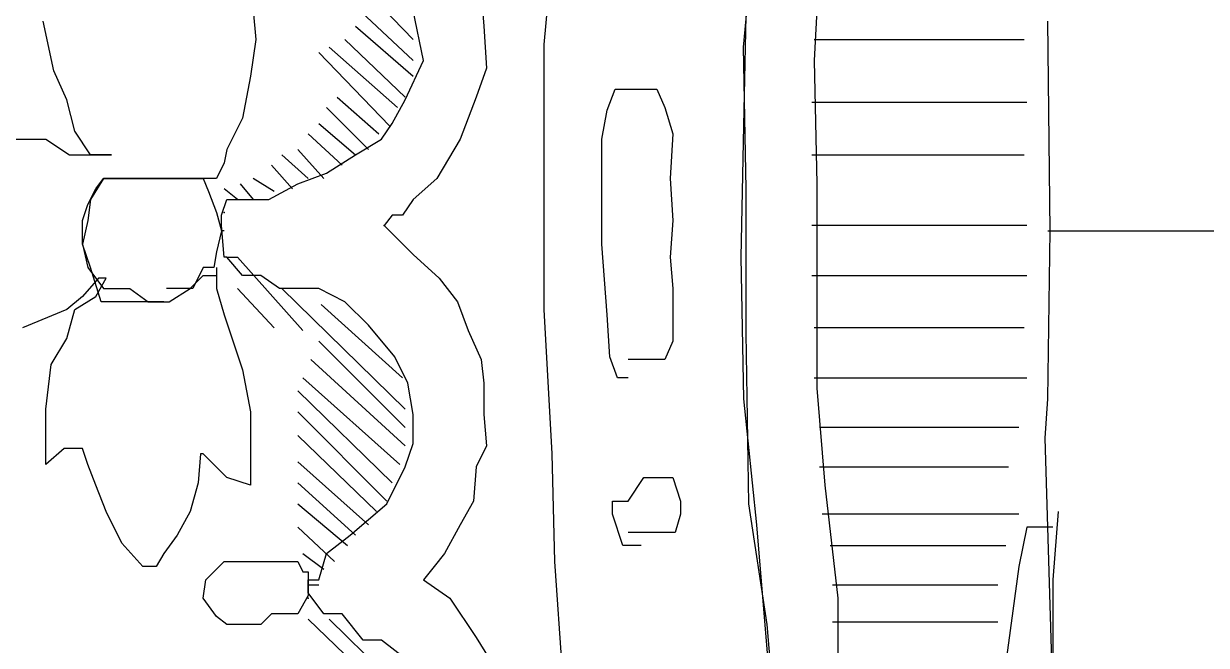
# Model space of a CAD drawing. Extents: x 747954 to 748544, y 4317181 to 4318208.
# Drawn here: x 747981.075 to 747985.585, y 4318040.6 to 4318042.97 of the extents above; entities that cross this region are included whole.
import ezdxf

# ---------------------------------------------------------------- set-up
doc = ezdxf.new("R2010")
doc.units = 0
doc.layers.get('0').update_dxf_attribs({"linetype": 'CONTINUOUS'})

msp = doc.modelspace()

# ---------------------------------------------------------------- linework, layer by layer
at = {"color": 0, "linetype": 'CONTINUOUS'}
for p, q in [((747983.82, 4318042.88), (747983.87, 4318043.41)), ((747983.82, 4318042.88), (747983.87, 4318043.41)), ((747983.06, 4318042.89), (747983.1, 4318043.33)), ((747983.06, 4318042.89), (747983.1, 4318043.33)), ((747984.11, 4318043.23), (747984.09, 4318042.83)), ((747984.11, 4318043.23), (747984.09, 4318042.83)), ((747982.27, 4318043.21), (747982.56, 4318042.91)), ((747982.27, 4318043.21), (747982.56, 4318042.91)), ((747982.56, 4318042.83), (747982.24, 4318043.13)), ((747982.56, 4318042.83), (747982.24, 4318043.13)), ((747982.82, 4318043.08), (747982.83, 4318042.96)), ((747982.82, 4318043.08), (747982.83, 4318042.96)), ((747983.83, 4318043.06), (747983.82, 4318042.58)), ((747983.83, 4318043.06), (747983.82, 4318042.58)), ((747981.95, 4318043.02), (747981.96, 4318042.91)), ((747981.95, 4318043.02), (747981.96, 4318042.91)), ((747982.6, 4318042.83), (747982.56, 4318043.02)), ((747982.6, 4318042.83), (747982.56, 4318043.02)), ((747981.19, 4318042.79), (747981.15, 4318042.98)), ((747981.19, 4318042.79), (747981.15, 4318042.98)), ((747982.34, 4318042.96), (747982.56, 4318042.77)), ((747982.34, 4318042.96), (747982.56, 4318042.77)), ((747982.83, 4318042.96), (747982.84, 4318042.8)), ((747982.83, 4318042.96), (747982.84, 4318042.8)), ((747984.99, 4318042.18), (747984.98, 4318042.98)), ((747984.99, 4318042.18), (747984.98, 4318042.98)), ((747981.96, 4318042.91), (747981.94, 4318042.77)), ((747981.96, 4318042.91), (747981.94, 4318042.77)), ((747982.53, 4318042.69), (747982.3, 4318042.91)), ((747982.53, 4318042.69), (747982.3, 4318042.91)), ((747984.09, 4318042.91), (747984.4, 4318042.91)), ((747984.09, 4318042.91), (747984.4, 4318042.91)), ((747984.4, 4318042.91), (747984.62, 4318042.91)), ((747984.4, 4318042.91), (747984.62, 4318042.91)), ((747984.62, 4318042.91), (747984.89, 4318042.91)), ((747984.62, 4318042.91), (747984.89, 4318042.91)), ((747982.47, 4318042.58), (747982.2, 4318042.86)), ((747982.47, 4318042.58), (747982.2, 4318042.86)), ((747982.24, 4318042.88), (747982.5, 4318042.65)), ((747982.24, 4318042.88), (747982.5, 4318042.65)), ((747983.06, 4318042.38), (747983.06, 4318042.89)), ((747983.06, 4318042.38), (747983.06, 4318042.89)), ((747983.83, 4318042.34), (747983.82, 4318042.88)), ((747983.83, 4318042.34), (747983.82, 4318042.88)), ((747982.53, 4318042.68), (747982.6, 4318042.83)), ((747982.53, 4318042.68), (747982.6, 4318042.83)), ((747984.09, 4318042.83), (747984.1, 4318042.36)), ((747984.09, 4318042.83), (747984.1, 4318042.36)), ((747981.24, 4318042.68), (747981.19, 4318042.79)), ((747981.24, 4318042.68), (747981.19, 4318042.79)), ((747981.94, 4318042.77), (747981.91, 4318042.61)), ((747981.94, 4318042.77), (747981.91, 4318042.61)), ((747982.84, 4318042.8), (747982.8, 4318042.69)), ((747982.84, 4318042.8), (747982.8, 4318042.69)), ((747983.3, 4318042.64), (747983.33, 4318042.72)), ((747983.3, 4318042.64), (747983.33, 4318042.72)), ((747983.33, 4318042.72), (747983.37, 4318042.72)), ((747983.33, 4318042.72), (747983.37, 4318042.72)), ((747983.37, 4318042.72), (747983.43, 4318042.72)), ((747983.37, 4318042.72), (747983.43, 4318042.72)), ((747983.43, 4318042.72), (747983.49, 4318042.72)), ((747983.43, 4318042.72), (747983.49, 4318042.72)), ((747983.49, 4318042.72), (747983.52, 4318042.65)), ((747983.49, 4318042.72), (747983.52, 4318042.65)), ((747981.27, 4318042.56), (747981.24, 4318042.68)), ((747981.27, 4318042.56), (747981.24, 4318042.68)), ((747982.27, 4318042.69), (747982.43, 4318042.55)), ((747982.27, 4318042.69), (747982.43, 4318042.55)), ((747982.48, 4318042.59), (747982.53, 4318042.68)), ((747982.48, 4318042.59), (747982.53, 4318042.68)), ((747982.8, 4318042.69), (747982.74, 4318042.53)), ((747982.8, 4318042.69), (747982.74, 4318042.53)), ((747982.39, 4318042.49), (747982.23, 4318042.65)), ((747982.39, 4318042.49), (747982.23, 4318042.65)), ((747983.28, 4318042.53), (747983.3, 4318042.64)), ((747983.28, 4318042.53), (747983.3, 4318042.64)), ((747983.52, 4318042.65), (747983.55, 4318042.55)), ((747983.52, 4318042.65), (747983.55, 4318042.55)), ((747984.28, 4318042.67), (747984.08, 4318042.67)), ((747984.28, 4318042.67), (747984.08, 4318042.67)), ((747984.61, 4318042.67), (747984.28, 4318042.67)), ((747984.61, 4318042.67), (747984.28, 4318042.67)), ((747984.9, 4318042.67), (747984.61, 4318042.67)), ((747984.9, 4318042.67), (747984.61, 4318042.67)), ((747981.91, 4318042.61), (747981.85, 4318042.49)), ((747981.91, 4318042.61), (747981.85, 4318042.49)), ((747982.2, 4318042.59), (747982.34, 4318042.47)), ((747982.2, 4318042.59), (747982.34, 4318042.47)), ((747982.44, 4318042.53), (747982.48, 4318042.59)), ((747982.44, 4318042.53), (747982.48, 4318042.59)), ((747981.33, 4318042.47), (747981.27, 4318042.56)), ((747981.33, 4318042.47), (747981.27, 4318042.56)), ((747982.29, 4318042.43), (747982.16, 4318042.55)), ((747982.29, 4318042.43), (747982.16, 4318042.55)), ((747983.55, 4318042.55), (747983.54, 4318042.38)), ((747983.55, 4318042.55), (747983.54, 4318042.38)), ((747983.82, 4318042.58), (747983.81, 4318042.08)), ((747983.82, 4318042.58), (747983.81, 4318042.08)), ((747980.95, 4318042.53), (747981.16, 4318042.53)), ((747980.95, 4318042.53), (747981.16, 4318042.53)), ((747981.16, 4318042.53), (747981.25, 4318042.47)), ((747981.16, 4318042.53), (747981.25, 4318042.47)), ((747982.34, 4318042.47), (747982.44, 4318042.53)), ((747982.34, 4318042.47), (747982.44, 4318042.53)), ((747982.74, 4318042.53), (747982.65, 4318042.38)), ((747982.74, 4318042.53), (747982.65, 4318042.38)), ((747983.28, 4318042.38), (747983.28, 4318042.53)), ((747983.28, 4318042.38), (747983.28, 4318042.53)), ((747981.25, 4318042.47), (747981.32, 4318042.47)), ((747981.25, 4318042.47), (747981.32, 4318042.47)), ((747981.32, 4318042.47), (747981.38, 4318042.47)), ((747981.32, 4318042.47), (747981.38, 4318042.47)), ((747981.4, 4318042.47), (747981.33, 4318042.47)), ((747981.4, 4318042.47), (747981.33, 4318042.47)), ((747981.38, 4318042.47), (747981.41, 4318042.47)), ((747981.38, 4318042.47), (747981.41, 4318042.47)), ((747981.41, 4318042.47), (747981.4, 4318042.47)), ((747981.41, 4318042.47), (747981.4, 4318042.47)), ((747981.85, 4318042.49), (747981.84, 4318042.44)), ((747981.85, 4318042.49), (747981.84, 4318042.44)), ((747982.16, 4318042.38), (747982.06, 4318042.47)), ((747982.16, 4318042.38), (747982.06, 4318042.47)), ((747982.12, 4318042.49), (747982.22, 4318042.38)), ((747982.12, 4318042.49), (747982.22, 4318042.38)), ((747982.23, 4318042.4), (747982.34, 4318042.47)), ((747982.23, 4318042.4), (747982.34, 4318042.47)), ((747984.08, 4318042.47), (747984.4, 4318042.47)), ((747984.08, 4318042.47), (747984.4, 4318042.47)), ((747984.4, 4318042.47), (747984.67, 4318042.47)), ((747984.4, 4318042.47), (747984.67, 4318042.47)), ((747984.67, 4318042.47), (747984.89, 4318042.47)), ((747984.67, 4318042.47), (747984.89, 4318042.47)), ((747981.84, 4318042.44), (747981.81, 4318042.38)), ((747981.84, 4318042.44), (747981.81, 4318042.38)), ((747982.02, 4318042.43), (747982.1, 4318042.34)), ((747982.02, 4318042.43), (747982.1, 4318042.34)), ((747981.38, 4318042.38), (747981.33, 4318042.3)), ((747981.38, 4318042.38), (747981.33, 4318042.3)), ((747981.35, 4318042.34), (747981.38, 4318042.38)), ((747981.35, 4318042.34), (747981.38, 4318042.38)), ((747981.47, 4318042.38), (747981.38, 4318042.38)), ((747981.38, 4318042.38), (747981.44, 4318042.38)), ((747981.47, 4318042.38), (747981.38, 4318042.38)), ((747981.38, 4318042.38), (747981.44, 4318042.38)), ((747981.44, 4318042.38), (747981.5, 4318042.38)), ((747981.44, 4318042.38), (747981.5, 4318042.38)), ((747981.56, 4318042.38), (747981.47, 4318042.38)), ((747981.56, 4318042.38), (747981.47, 4318042.38)), ((747981.5, 4318042.38), (747981.58, 4318042.38)), ((747981.5, 4318042.38), (747981.58, 4318042.38)), ((747981.64, 4318042.38), (747981.56, 4318042.38)), ((747981.64, 4318042.38), (747981.56, 4318042.38)), ((747981.58, 4318042.38), (747981.66, 4318042.38)), ((747981.58, 4318042.38), (747981.66, 4318042.38)), ((747981.75, 4318042.38), (747981.64, 4318042.38)), ((747981.75, 4318042.38), (747981.64, 4318042.38)), ((747981.66, 4318042.38), (747981.76, 4318042.38)), ((747981.66, 4318042.38), (747981.76, 4318042.38)), ((747981.81, 4318042.38), (747981.75, 4318042.38)), ((747981.81, 4318042.38), (747981.75, 4318042.38)), ((747981.76, 4318042.38), (747981.78, 4318042.33)), ((747981.76, 4318042.38), (747981.78, 4318042.33)), ((747981.9, 4318042.36), (747981.95, 4318042.3)), ((747981.9, 4318042.36), (747981.95, 4318042.3)), ((747982.03, 4318042.33), (747981.95, 4318042.38)), ((747982.03, 4318042.33), (747981.95, 4318042.38)), ((747982.01, 4318042.3), (747982.12, 4318042.36)), ((747982.01, 4318042.3), (747982.12, 4318042.36)), ((747982.12, 4318042.36), (747982.23, 4318042.4)), ((747982.12, 4318042.36), (747982.23, 4318042.4)), ((747982.65, 4318042.38), (747982.56, 4318042.3)), ((747982.65, 4318042.38), (747982.56, 4318042.3)), ((747983.06, 4318041.88), (747983.06, 4318042.38)), ((747983.06, 4318041.88), (747983.06, 4318042.38)), ((747983.28, 4318042.13), (747983.28, 4318042.38)), ((747983.28, 4318042.13), (747983.28, 4318042.38)), ((747983.54, 4318042.38), (747983.55, 4318042.22)), ((747983.54, 4318042.38), (747983.55, 4318042.22)), ((747984.1, 4318042.36), (747984.1, 4318041.9)), ((747984.1, 4318042.36), (747984.1, 4318041.9)), ((747981.32, 4318042.28), (747981.35, 4318042.34)), ((747981.32, 4318042.28), (747981.35, 4318042.34)), ((747981.78, 4318042.33), (747981.81, 4318042.25)), ((747981.78, 4318042.33), (747981.81, 4318042.25)), ((747981.89, 4318042.3), (747981.84, 4318042.34)), ((747981.89, 4318042.3), (747981.84, 4318042.34)), ((747983.83, 4318041.79), (747983.83, 4318042.34)), ((747983.83, 4318041.79), (747983.83, 4318042.34)), ((747981.3, 4318042.22), (747981.32, 4318042.28)), ((747981.3, 4318042.22), (747981.32, 4318042.28)), ((747981.33, 4318042.3), (747981.32, 4318042.22)), ((747981.33, 4318042.3), (747981.32, 4318042.22)), ((747981.83, 4318042.24), (747981.85, 4318042.3)), ((747981.83, 4318042.24), (747981.85, 4318042.3)), ((747981.85, 4318042.3), (747981.89, 4318042.3)), ((747981.85, 4318042.3), (747981.89, 4318042.3)), ((747981.89, 4318042.3), (747982.01, 4318042.3)), ((747981.89, 4318042.3), (747982.01, 4318042.3)), ((747982.56, 4318042.3), (747982.52, 4318042.24)), ((747982.56, 4318042.3), (747982.52, 4318042.24)), ((747981.81, 4318042.25), (747981.83, 4318042.18)), ((747981.81, 4318042.25), (747981.83, 4318042.18)), ((747981.83, 4318042.2), (747981.83, 4318042.24)), ((747981.83, 4318042.2), (747981.83, 4318042.24)), ((747982.48, 4318042.24), (747982.45, 4318042.2)), ((747982.48, 4318042.24), (747982.45, 4318042.2)), ((747982.52, 4318042.24), (747982.48, 4318042.24)), ((747982.52, 4318042.24), (747982.48, 4318042.24)), ((747981.32, 4318042.22), (747981.3, 4318042.13)), ((747981.3, 4318042.13), (747981.3, 4318042.22)), ((747981.32, 4318042.22), (747981.3, 4318042.13)), ((747981.3, 4318042.13), (747981.3, 4318042.22)), ((747981.83, 4318042.18), (747981.81, 4318042.1)), ((747981.83, 4318042.18), (747981.81, 4318042.1)), ((747981.84, 4318042.08), (747981.83, 4318042.2)), ((747981.84, 4318042.08), (747981.83, 4318042.2)), ((747981.84, 4318042.18), (747981.83, 4318042.18)), ((747981.84, 4318042.18), (747981.83, 4318042.18)), ((747982.45, 4318042.2), (747982.56, 4318042.09)), ((747982.45, 4318042.2), (747982.56, 4318042.09)), ((747983.55, 4318042.22), (747983.54, 4318042.08)), ((747983.55, 4318042.22), (747983.54, 4318042.08)), ((747984.28, 4318042.2), (747984.08, 4318042.2)), ((747984.28, 4318042.2), (747984.08, 4318042.2)), ((747984.61, 4318042.2), (747984.28, 4318042.2)), ((747984.61, 4318042.2), (747984.28, 4318042.2)), ((747984.9, 4318042.2), (747984.61, 4318042.2)), ((747984.9, 4318042.2), (747984.61, 4318042.2)), ((747984.98, 4318041.54), (747984.99, 4318042.18)), ((747984.98, 4318042.18), (747985.45, 4318042.18)), ((747984.98, 4318041.54), (747984.99, 4318042.18)), ((747984.98, 4318042.18), (747985.45, 4318042.18)), ((747985.45, 4318042.18), (747986.36, 4318042.18)), ((747985.45, 4318042.18), (747986.36, 4318042.18)), ((747981.3, 4318042.13), (747981.32, 4318042.04)), ((747981.33, 4318042.04), (747981.3, 4318042.13)), ((747981.3, 4318042.13), (747981.32, 4318042.04)), ((747981.33, 4318042.04), (747981.3, 4318042.13)), ((747981.81, 4318042.1), (747981.8, 4318042.04)), ((747981.81, 4318042.1), (747981.8, 4318042.04)), ((747982.56, 4318042.09), (747982.66, 4318042)), ((747982.56, 4318042.09), (747982.66, 4318042)), ((747983.3, 4318041.86), (747983.28, 4318042.13)), ((747983.3, 4318041.86), (747983.28, 4318042.13)), ((747981.85, 4318042.08), (747981.84, 4318042.08)), ((747981.85, 4318042.08), (747981.84, 4318042.08)), ((747981.91, 4318042.01), (747981.85, 4318042.08)), ((747981.85, 4318042.08), (747981.89, 4318042.08)), ((747981.91, 4318042.01), (747981.85, 4318042.08)), ((747981.85, 4318042.08), (747981.89, 4318042.08)), ((747981.89, 4318042.08), (747982.14, 4318041.8)), ((747981.89, 4318042.08), (747982.14, 4318041.8)), ((747983.54, 4318042.08), (747983.55, 4318041.96)), ((747983.54, 4318042.08), (747983.55, 4318041.96)), ((747983.81, 4318042.08), (747983.82, 4318041.54)), ((747983.81, 4318042.08), (747983.82, 4318041.54)), ((747981.36, 4318042), (747981.3, 4318041.93)), ((747981.36, 4318042), (747981.3, 4318041.93)), ((747981.32, 4318042.04), (747981.38, 4318041.96)), ((747981.32, 4318042.04), (747981.38, 4318041.96)), ((747981.37, 4318041.91), (747981.33, 4318042.04)), ((747981.37, 4318041.91), (747981.33, 4318042.04)), ((747981.35, 4318041.93), (747981.39, 4318042)), ((747981.35, 4318041.93), (747981.39, 4318042)), ((747981.39, 4318042), (747981.36, 4318042)), ((747981.39, 4318042), (747981.36, 4318042)), ((747981.71, 4318041.96), (747981.76, 4318042.01)), ((747981.71, 4318041.96), (747981.76, 4318042.01)), ((747981.76, 4318042.04), (747981.72, 4318041.96)), ((747981.76, 4318042.04), (747981.72, 4318041.96)), ((747981.8, 4318042.04), (747981.76, 4318042.04)), ((747981.8, 4318042.04), (747981.76, 4318042.04)), ((747981.76, 4318042.01), (747981.81, 4318042.01)), ((747981.76, 4318042.01), (747981.81, 4318042.01)), ((747981.81, 4318042.04), (747981.81, 4318041.96)), ((747981.81, 4318042.04), (747981.81, 4318041.96)), ((747981.98, 4318042.01), (747981.91, 4318042.01)), ((747981.98, 4318042.01), (747981.91, 4318042.01)), ((747982.05, 4318041.96), (747981.98, 4318042.01)), ((747982.05, 4318041.96), (747981.98, 4318042.01)), ((747982.66, 4318042), (747982.73, 4318041.91)), ((747982.66, 4318042), (747982.73, 4318041.91)), ((747984.08, 4318042.01), (747984.41, 4318042.01)), ((747984.08, 4318042.01), (747984.41, 4318042.01)), ((747984.41, 4318042.01), (747984.67, 4318042.01)), ((747984.41, 4318042.01), (747984.67, 4318042.01)), ((747984.67, 4318042.01), (747984.82, 4318042.01)), ((747984.67, 4318042.01), (747984.82, 4318042.01)), ((747984.82, 4318042.01), (747984.9, 4318042.01)), ((747984.82, 4318042.01), (747984.9, 4318042.01)), ((747981.38, 4318041.96), (747981.48, 4318041.96)), ((747981.38, 4318041.96), (747981.48, 4318041.96)), ((747981.48, 4318041.96), (747981.55, 4318041.91)), ((747981.48, 4318041.96), (747981.55, 4318041.91)), ((747981.67, 4318041.96), (747981.62, 4318041.96)), ((747981.67, 4318041.96), (747981.62, 4318041.96)), ((747981.63, 4318041.91), (747981.71, 4318041.96)), ((747981.63, 4318041.91), (747981.71, 4318041.96)), ((747981.72, 4318041.96), (747981.67, 4318041.96)), ((747981.72, 4318041.96), (747981.67, 4318041.96)), ((747981.81, 4318041.96), (747981.84, 4318041.86)), ((747981.81, 4318041.96), (747981.84, 4318041.86)), ((747982.03, 4318041.81), (747981.89, 4318041.96)), ((747982.03, 4318041.81), (747981.89, 4318041.96)), ((747982.2, 4318041.96), (747982.05, 4318041.96)), ((747982.2, 4318041.96), (747982.05, 4318041.96)), ((747982.53, 4318041.5), (747982.06, 4318041.96)), ((747982.53, 4318041.5), (747982.06, 4318041.96)), ((747982.3, 4318041.91), (747982.2, 4318041.96)), ((747982.3, 4318041.91), (747982.2, 4318041.96)), ((747983.55, 4318041.96), (747983.55, 4318041.86)), ((747983.55, 4318041.96), (747983.55, 4318041.86)), ((747981.3, 4318041.93), (747981.24, 4318041.88)), ((747981.3, 4318041.93), (747981.24, 4318041.88)), ((747981.27, 4318041.88), (747981.35, 4318041.93)), ((747981.27, 4318041.88), (747981.35, 4318041.93)), ((747981.42, 4318041.91), (747981.37, 4318041.91)), ((747981.42, 4318041.91), (747981.37, 4318041.91)), ((747981.47, 4318041.91), (747981.42, 4318041.91)), ((747981.47, 4318041.91), (747981.42, 4318041.91)), ((747981.53, 4318041.91), (747981.47, 4318041.91)), ((747981.53, 4318041.91), (747981.47, 4318041.91)), ((747981.61, 4318041.91), (747981.53, 4318041.91)), ((747981.61, 4318041.91), (747981.53, 4318041.91)), ((747981.55, 4318041.91), (747981.63, 4318041.91)), ((747981.55, 4318041.91), (747981.63, 4318041.91)), ((747982.39, 4318041.82), (747982.3, 4318041.91)), ((747982.39, 4318041.82), (747982.3, 4318041.91)), ((747982.73, 4318041.91), (747982.77, 4318041.8)), ((747982.73, 4318041.91), (747982.77, 4318041.8)), ((747981.24, 4318041.88), (747981.07, 4318041.81)), ((747981.24, 4318041.88), (747981.07, 4318041.81)), ((747981.24, 4318041.77), (747981.27, 4318041.88)), ((747981.24, 4318041.77), (747981.27, 4318041.88)), ((747982.21, 4318041.9), (747982.52, 4318041.62)), ((747982.21, 4318041.9), (747982.52, 4318041.62)), ((747983.09, 4318041.33), (747983.06, 4318041.88)), ((747983.09, 4318041.33), (747983.06, 4318041.88)), ((747984.1, 4318041.9), (747984.1, 4318041.58)), ((747984.1, 4318041.9), (747984.1, 4318041.58)), ((747981.84, 4318041.86), (747981.91, 4318041.65)), ((747981.84, 4318041.86), (747981.91, 4318041.65)), ((747982.49, 4318041.7), (747982.39, 4318041.82)), ((747982.49, 4318041.7), (747982.39, 4318041.82)), ((747983.31, 4318041.7), (747983.3, 4318041.86)), ((747983.31, 4318041.7), (747983.3, 4318041.86)), ((747983.55, 4318041.86), (747983.55, 4318041.76)), ((747983.55, 4318041.86), (747983.55, 4318041.76)), ((747982.77, 4318041.8), (747982.82, 4318041.69)), ((747982.77, 4318041.8), (747982.82, 4318041.69)), ((747983.84, 4318041.14), (747983.83, 4318041.79)), ((747983.84, 4318041.14), (747983.83, 4318041.79)), ((747984.3, 4318041.81), (747984.09, 4318041.81)), ((747984.3, 4318041.81), (747984.09, 4318041.81)), ((747984.58, 4318041.81), (747984.3, 4318041.81)), ((747984.58, 4318041.81), (747984.3, 4318041.81)), ((747984.89, 4318041.81), (747984.58, 4318041.81)), ((747984.89, 4318041.81), (747984.58, 4318041.81)), ((747981.18, 4318041.67), (747981.24, 4318041.77)), ((747981.18, 4318041.67), (747981.24, 4318041.77)), ((747982.2, 4318041.76), (747982.53, 4318041.43)), ((747982.2, 4318041.76), (747982.53, 4318041.43)), ((747983.55, 4318041.76), (747983.52, 4318041.69)), ((747983.55, 4318041.76), (747983.52, 4318041.69)), ((747982.53, 4318041.36), (747982.17, 4318041.69)), ((747982.53, 4318041.36), (747982.17, 4318041.69)), ((747982.54, 4318041.6), (747982.49, 4318041.7)), ((747982.54, 4318041.6), (747982.49, 4318041.7)), ((747982.82, 4318041.69), (747982.83, 4318041.6)), ((747982.82, 4318041.69), (747982.83, 4318041.6)), ((747983.34, 4318041.62), (747983.31, 4318041.7)), ((747983.34, 4318041.62), (747983.31, 4318041.7)), ((747983.41, 4318041.69), (747983.38, 4318041.69)), ((747983.41, 4318041.69), (747983.38, 4318041.69)), ((747983.47, 4318041.69), (747983.41, 4318041.69)), ((747983.47, 4318041.69), (747983.41, 4318041.69)), ((747983.52, 4318041.69), (747983.47, 4318041.69)), ((747983.52, 4318041.69), (747983.47, 4318041.69)), ((747981.16, 4318041.5), (747981.18, 4318041.67)), ((747981.16, 4318041.5), (747981.18, 4318041.67)), ((747981.91, 4318041.65), (747981.94, 4318041.49)), ((747981.91, 4318041.65), (747981.94, 4318041.49)), ((747982.14, 4318041.62), (747982.51, 4318041.29)), ((747982.14, 4318041.62), (747982.51, 4318041.29)), ((747982.56, 4318041.48), (747982.54, 4318041.6)), ((747982.56, 4318041.48), (747982.54, 4318041.6)), ((747982.83, 4318041.6), (747982.83, 4318041.48)), ((747982.83, 4318041.6), (747982.83, 4318041.48)), ((747983.38, 4318041.62), (747983.34, 4318041.62)), ((747983.38, 4318041.62), (747983.34, 4318041.62)), ((747984.09, 4318041.62), (747984.43, 4318041.62)), ((747984.09, 4318041.62), (747984.43, 4318041.62)), ((747984.43, 4318041.62), (747984.68, 4318041.62)), ((747984.43, 4318041.62), (747984.68, 4318041.62)), ((747984.68, 4318041.62), (747984.9, 4318041.62)), ((747984.68, 4318041.62), (747984.9, 4318041.62)), ((747982.48, 4318041.22), (747982.12, 4318041.57)), ((747982.48, 4318041.22), (747982.12, 4318041.57)), ((747984.1, 4318041.58), (747984.13, 4318041.21)), ((747984.1, 4318041.58), (747984.13, 4318041.21)), ((747983.82, 4318041.54), (747983.87, 4318041.06)), ((747983.82, 4318041.54), (747983.87, 4318041.06)), ((747984.97, 4318041.39), (747984.98, 4318041.54)), ((747984.97, 4318041.39), (747984.98, 4318041.54)), ((747981.16, 4318041.4), (747981.16, 4318041.5)), ((747981.16, 4318041.4), (747981.16, 4318041.5)), ((747981.94, 4318041.49), (747981.94, 4318041.39)), ((747981.94, 4318041.49), (747981.94, 4318041.39)), ((747982.12, 4318041.49), (747982.46, 4318041.15)), ((747982.12, 4318041.49), (747982.46, 4318041.15)), ((747982.56, 4318041.37), (747982.56, 4318041.48)), ((747982.56, 4318041.37), (747982.56, 4318041.48)), ((747982.83, 4318041.48), (747982.84, 4318041.36)), ((747982.83, 4318041.48), (747982.84, 4318041.36)), ((747984.33, 4318041.43), (747984.11, 4318041.43)), ((747984.33, 4318041.43), (747984.11, 4318041.43)), ((747984.59, 4318041.43), (747984.33, 4318041.43)), ((747984.59, 4318041.43), (747984.33, 4318041.43)), ((747984.87, 4318041.43), (747984.59, 4318041.43)), ((747984.87, 4318041.43), (747984.59, 4318041.43)), ((747981.16, 4318041.29), (747981.16, 4318041.4)), ((747981.16, 4318041.29), (747981.16, 4318041.4)), ((747981.94, 4318041.39), (747981.94, 4318041.3)), ((747981.94, 4318041.39), (747981.94, 4318041.3)), ((747982.42, 4318041.11), (747982.12, 4318041.4)), ((747982.42, 4318041.11), (747982.12, 4318041.4)), ((747982.53, 4318041.28), (747982.56, 4318041.37)), ((747982.53, 4318041.28), (747982.56, 4318041.37)), ((747985, 4318040.39), (747984.97, 4318041.39)), ((747985, 4318040.39), (747984.97, 4318041.39)), ((747981.23, 4318041.35), (747981.16, 4318041.29)), ((747981.23, 4318041.35), (747981.16, 4318041.29)), ((747981.3, 4318041.35), (747981.23, 4318041.35)), ((747981.3, 4318041.35), (747981.23, 4318041.35)), ((747981.32, 4318041.29), (747981.3, 4318041.35)), ((747981.32, 4318041.29), (747981.3, 4318041.35)), ((747981.75, 4318041.33), (747981.74, 4318041.22)), ((747981.75, 4318041.33), (747981.74, 4318041.22)), ((747981.76, 4318041.33), (747981.75, 4318041.33)), ((747981.76, 4318041.33), (747981.75, 4318041.33)), ((747981.85, 4318041.24), (747981.76, 4318041.33)), ((747981.85, 4318041.24), (747981.76, 4318041.33)), ((747982.84, 4318041.36), (747982.8, 4318041.28)), ((747982.84, 4318041.36), (747982.8, 4318041.28)), ((747983.1, 4318040.92), (747983.09, 4318041.33)), ((747983.1, 4318040.92), (747983.09, 4318041.33)), ((747981.35, 4318041.21), (747981.32, 4318041.29)), ((747981.35, 4318041.21), (747981.32, 4318041.29)), ((747981.94, 4318041.3), (747981.94, 4318041.24)), ((747981.94, 4318041.3), (747981.94, 4318041.24)), ((747982.12, 4318041.3), (747982.39, 4318041.06)), ((747982.12, 4318041.3), (747982.39, 4318041.06)), ((747982.46, 4318041.14), (747982.53, 4318041.28)), ((747982.46, 4318041.14), (747982.53, 4318041.28)), ((747982.8, 4318041.28), (747982.79, 4318041.15)), ((747982.8, 4318041.28), (747982.79, 4318041.15)), ((747984.11, 4318041.28), (747984.46, 4318041.28)), ((747984.11, 4318041.28), (747984.46, 4318041.28)), ((747984.46, 4318041.28), (747984.69, 4318041.28)), ((747984.46, 4318041.28), (747984.69, 4318041.28)), ((747984.69, 4318041.28), (747984.83, 4318041.28)), ((747984.69, 4318041.28), (747984.83, 4318041.28)), ((747981.94, 4318041.21), (747981.85, 4318041.24)), ((747981.94, 4318041.21), (747981.85, 4318041.24)), ((747981.94, 4318041.24), (747981.94, 4318041.21)), ((747981.94, 4318041.24), (747981.94, 4318041.21)), ((747983.38, 4318041.15), (747983.44, 4318041.24)), ((747983.38, 4318041.15), (747983.44, 4318041.24)), ((747983.44, 4318041.24), (747983.51, 4318041.24)), ((747983.44, 4318041.24), (747983.51, 4318041.24)), ((747983.51, 4318041.24), (747983.55, 4318041.24)), ((747983.51, 4318041.24), (747983.55, 4318041.24)), ((747983.55, 4318041.24), (747983.58, 4318041.15)), ((747983.55, 4318041.24), (747983.58, 4318041.15)), ((747981.39, 4318041.11), (747981.35, 4318041.21)), ((747981.39, 4318041.11), (747981.35, 4318041.21)), ((747981.74, 4318041.22), (747981.71, 4318041.11)), ((747981.74, 4318041.22), (747981.71, 4318041.11)), ((747982.34, 4318041.02), (747982.12, 4318041.22)), ((747982.34, 4318041.02), (747982.12, 4318041.22)), ((747984.13, 4318041.21), (747984.18, 4318040.78)), ((747984.13, 4318041.21), (747984.18, 4318040.78)), ((747982.79, 4318041.15), (747982.74, 4318041.06)), ((747982.79, 4318041.15), (747982.74, 4318041.06)), ((747983.32, 4318041.1), (747983.32, 4318041.15)), ((747983.32, 4318041.15), (747983.35, 4318041.15)), ((747983.32, 4318041.1), (747983.32, 4318041.15)), ((747983.32, 4318041.15), (747983.35, 4318041.15)), ((747983.35, 4318041.15), (747983.38, 4318041.15)), ((747983.35, 4318041.15), (747983.38, 4318041.15)), ((747983.58, 4318041.15), (747983.58, 4318041.1)), ((747983.58, 4318041.15), (747983.58, 4318041.1)), ((747981.45, 4318040.99), (747981.39, 4318041.11)), ((747981.45, 4318040.99), (747981.39, 4318041.11)), ((747981.71, 4318041.11), (747981.66, 4318041.02)), ((747981.71, 4318041.11), (747981.66, 4318041.02)), ((747982.12, 4318041.14), (747982.31, 4318040.98)), ((747982.12, 4318041.14), (747982.31, 4318040.98)), ((747982.32, 4318041.02), (747982.46, 4318041.14)), ((747982.32, 4318041.02), (747982.46, 4318041.14)), ((747983.36, 4318040.98), (747983.32, 4318041.1)), ((747983.36, 4318040.98), (747983.32, 4318041.1)), ((747983.58, 4318041.1), (747983.56, 4318041.03)), ((747983.58, 4318041.1), (747983.56, 4318041.03)), ((747983.91, 4318040.68), (747983.84, 4318041.14)), ((747983.91, 4318040.68), (747983.84, 4318041.14)), ((747984.33, 4318041.1), (747984.12, 4318041.1)), ((747984.33, 4318041.1), (747984.12, 4318041.1)), ((747984.53, 4318041.1), (747984.33, 4318041.1)), ((747984.53, 4318041.1), (747984.33, 4318041.1)), ((747984.87, 4318041.1), (747984.53, 4318041.1)), ((747984.87, 4318041.1), (747984.53, 4318041.1)), ((747985.02, 4318041.11), (747985, 4318040.85)), ((747985.02, 4318041.11), (747985, 4318040.85)), ((747982.74, 4318041.06), (747982.68, 4318040.95)), ((747982.74, 4318041.06), (747982.68, 4318040.95)), ((747983.87, 4318041.06), (747983.91, 4318040.57)), ((747983.87, 4318041.06), (747983.91, 4318040.57)), ((747981.66, 4318041.02), (747981.61, 4318040.95)), ((747981.66, 4318041.02), (747981.61, 4318040.95)), ((747982.26, 4318040.92), (747982.12, 4318041.05)), ((747982.26, 4318040.92), (747982.12, 4318041.05)), ((747982.23, 4318040.95), (747982.32, 4318041.02)), ((747982.23, 4318040.95), (747982.32, 4318041.02)), ((747983.46, 4318041.03), (747983.38, 4318041.03)), ((747983.46, 4318041.03), (747983.38, 4318041.03)), ((747983.5, 4318041.03), (747983.46, 4318041.03)), ((747983.5, 4318041.03), (747983.46, 4318041.03)), ((747983.55, 4318041.03), (747983.5, 4318041.03)), ((747983.55, 4318041.03), (747983.5, 4318041.03)), ((747983.56, 4318041.03), (747983.55, 4318041.03)), ((747983.56, 4318041.03), (747983.55, 4318041.03)), ((747984.9, 4318041.05), (747984.87, 4318040.9)), ((747984.9, 4318041.05), (747984.87, 4318040.9)), ((747984.94, 4318041.05), (747984.9, 4318041.05)), ((747984.94, 4318041.05), (747984.9, 4318041.05)), ((747985, 4318041.05), (747984.94, 4318041.05)), ((747985, 4318041.05), (747984.94, 4318041.05)), ((747981.53, 4318040.9), (747981.45, 4318040.99)), ((747981.53, 4318040.9), (747981.45, 4318040.99)), ((747983.43, 4318040.98), (747983.36, 4318040.98)), ((747983.43, 4318040.98), (747983.36, 4318040.98)), ((747984.15, 4318040.98), (747984.45, 4318040.98)), ((747984.15, 4318040.98), (747984.45, 4318040.98)), ((747984.45, 4318040.98), (747984.62, 4318040.98)), ((747984.45, 4318040.98), (747984.62, 4318040.98)), ((747984.62, 4318040.98), (747984.82, 4318040.98)), ((747984.62, 4318040.98), (747984.82, 4318040.98)), ((747981.61, 4318040.95), (747981.58, 4318040.9)), ((747981.61, 4318040.95), (747981.58, 4318040.9)), ((747981.77, 4318040.85), (747981.84, 4318040.92)), ((747981.77, 4318040.85), (747981.84, 4318040.92)), ((747981.84, 4318040.92), (747981.93, 4318040.92)), ((747981.84, 4318040.92), (747981.93, 4318040.92)), ((747981.93, 4318040.92), (747981.98, 4318040.92)), ((747981.93, 4318040.92), (747981.98, 4318040.92)), ((747981.98, 4318040.92), (747982.05, 4318040.92)), ((747981.98, 4318040.92), (747982.05, 4318040.92)), ((747982.05, 4318040.92), (747982.12, 4318040.92)), ((747982.05, 4318040.92), (747982.12, 4318040.92)), ((747982.12, 4318040.92), (747982.14, 4318040.88)), ((747982.12, 4318040.92), (747982.14, 4318040.88)), ((747982.14, 4318040.95), (747982.22, 4318040.89)), ((747982.14, 4318040.95), (747982.22, 4318040.89)), ((747982.2, 4318040.85), (747982.23, 4318040.95)), ((747982.2, 4318040.85), (747982.23, 4318040.95)), ((747982.68, 4318040.95), (747982.64, 4318040.9)), ((747982.68, 4318040.95), (747982.64, 4318040.9)), ((747983.13, 4318040.5), (747983.1, 4318040.92)), ((747983.13, 4318040.5), (747983.1, 4318040.92)), ((747981.58, 4318040.9), (747981.53, 4318040.9)), ((747981.58, 4318040.9), (747981.53, 4318040.9)), ((747982.14, 4318040.88), (747982.16, 4318040.88)), ((747982.14, 4318040.88), (747982.16, 4318040.88)), ((747982.16, 4318040.88), (747982.16, 4318040.79)), ((747982.16, 4318040.88), (747982.16, 4318040.79)), ((747982.64, 4318040.9), (747982.6, 4318040.85)), ((747982.64, 4318040.9), (747982.6, 4318040.85)), ((747984.87, 4318040.9), (747984.83, 4318040.61)), ((747984.87, 4318040.9), (747984.83, 4318040.61)), ((747981.76, 4318040.78), (747981.77, 4318040.85)), ((747981.76, 4318040.78), (747981.77, 4318040.85)), ((747982.16, 4318040.8), (747982.16, 4318040.85)), ((747982.16, 4318040.85), (747982.2, 4318040.85)), ((747982.16, 4318040.8), (747982.16, 4318040.85)), ((747982.16, 4318040.85), (747982.2, 4318040.85)), ((747982.2, 4318040.83), (747982.16, 4318040.83)), ((747982.2, 4318040.83), (747982.16, 4318040.83)), ((747982.6, 4318040.85), (747982.7, 4318040.78)), ((747982.6, 4318040.85), (747982.7, 4318040.78)), ((747984.51, 4318040.83), (747984.16, 4318040.83)), ((747984.51, 4318040.83), (747984.16, 4318040.83)), ((747984.79, 4318040.83), (747984.51, 4318040.83)), ((747984.79, 4318040.83), (747984.51, 4318040.83)), ((747985, 4318040.85), (747985, 4318040.44)), ((747985, 4318040.85), (747985, 4318040.44)), ((747981.81, 4318040.71), (747981.76, 4318040.78)), ((747981.81, 4318040.71), (747981.76, 4318040.78)), ((747982.16, 4318040.79), (747982.12, 4318040.72)), ((747982.16, 4318040.79), (747982.12, 4318040.72)), ((747982.22, 4318040.72), (747982.16, 4318040.8)), ((747982.22, 4318040.72), (747982.16, 4318040.8)), ((747982.7, 4318040.78), (747982.8, 4318040.63)), ((747982.7, 4318040.78), (747982.8, 4318040.63)), ((747984.18, 4318040.78), (747984.18, 4318040.44)), ((747984.18, 4318040.78), (747984.18, 4318040.44)), ((747981.85, 4318040.68), (747981.81, 4318040.71)), ((747981.85, 4318040.68), (747981.81, 4318040.71)), ((747982.02, 4318040.72), (747981.98, 4318040.68)), ((747982.02, 4318040.72), (747981.98, 4318040.68)), ((747982.09, 4318040.72), (747982.02, 4318040.72)), ((747982.09, 4318040.72), (747982.02, 4318040.72)), ((747982.12, 4318040.72), (747982.09, 4318040.72)), ((747982.12, 4318040.72), (747982.09, 4318040.72)), ((747982.65, 4318040.23), (747982.16, 4318040.7)), ((747982.65, 4318040.23), (747982.16, 4318040.7)), ((747982.29, 4318040.72), (747982.22, 4318040.72)), ((747982.29, 4318040.72), (747982.22, 4318040.72)), ((747982.24, 4318040.7), (747982.66, 4318040.29)), ((747982.24, 4318040.7), (747982.66, 4318040.29)), ((747982.37, 4318040.62), (747982.29, 4318040.72)), ((747982.37, 4318040.62), (747982.29, 4318040.72)), ((747984.16, 4318040.69), (747984.47, 4318040.69)), ((747984.16, 4318040.69), (747984.47, 4318040.69)), ((747984.47, 4318040.69), (747984.79, 4318040.69)), ((747984.47, 4318040.69), (747984.79, 4318040.69)), ((747981.91, 4318040.68), (747981.85, 4318040.68)), ((747981.91, 4318040.68), (747981.85, 4318040.68)), ((747981.94, 4318040.68), (747981.91, 4318040.68)), ((747981.94, 4318040.68), (747981.91, 4318040.68)), ((747981.98, 4318040.68), (747981.94, 4318040.68)), ((747981.98, 4318040.68), (747981.94, 4318040.68)), ((747983.96, 4318040.11), (747983.91, 4318040.68)), ((747983.96, 4318040.11), (747983.91, 4318040.68)), ((747982.44, 4318040.62), (747982.37, 4318040.62)), ((747982.44, 4318040.62), (747982.37, 4318040.62)), ((747982.53, 4318040.55), (747982.44, 4318040.62)), ((747982.53, 4318040.55), (747982.44, 4318040.62)), ((747982.8, 4318040.63), (747982.85, 4318040.55)), ((747982.8, 4318040.63), (747982.85, 4318040.55)), ((747984.83, 4318040.61), (747984.78, 4318040.25)), ((747984.83, 4318040.61), (747984.78, 4318040.25))]:
    msp.add_line(p, q, dxfattribs=at)
for p in [(747981.84, 4318042.25), (747981.84, 4318042.25), (747982.45, 4318042.2), (747982.45, 4318042.2), (747982.16, 4318040.78), (747982.16, 4318040.78)]:
    msp.add_point(p, dxfattribs=at)

# ---------------------------------------------------------------- meshes
mesh = msp.add_polyface(dxfattribs=at)
corners = [(747954.5, 4317181), (747954.5, 4317181), (747954.5, 4317371.9618), (748262.5, 4317181), (747954.5, 4317546.4935), (748544, 4317181), (747954.5, 4318207.5), (748544, 4317842.0065), (748544, 4318207.5)]
mesh.append_faces([[corners[k] for k in face] for face in [(0, 1, 3, 2), (2, 3, 5, 4), (4, 5, 7, 6), (6, 7, 8, 8)]], dxfattribs={"vtx0": -1, "vtx2": -1, "color": 0})
mesh = msp.add_polyface(dxfattribs=at)
corners = [(747964.5, 4318021), (747964.5, 4318021), (747964.5, 4318195.2713), (748245.58, 4318021), (747964.5, 4318201.5), (748245.58, 4318027.2287), (748245.58, 4318201.5)]
mesh.append_faces([[corners[k] for k in face] for face in [(0, 1, 3, 2), (2, 3, 5, 4), (4, 5, 6, 6)]], dxfattribs={"vtx0": -1, "vtx2": -1, "color": 0})

doc.saveas('drawing.dxf')
